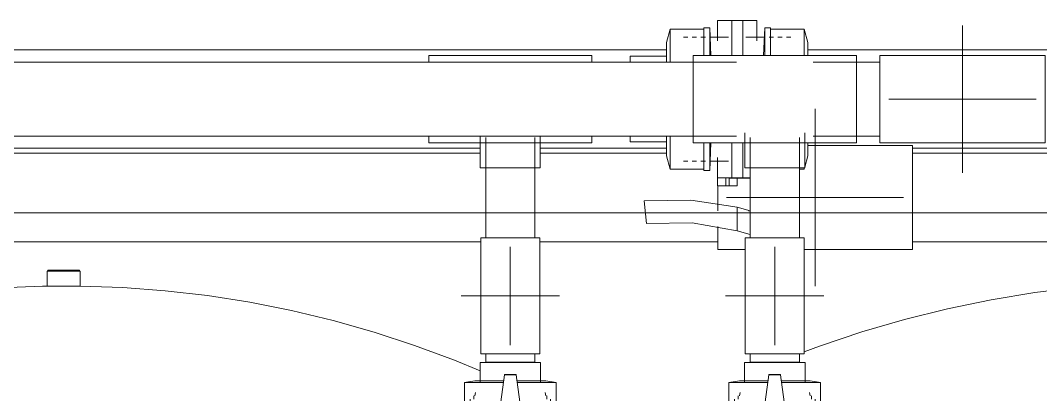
# Model space of a CAD drawing. Header units: millimetres. Extents: x -3824 to 3958, y -576 to 3647.
# Drawn here: x 1739 to 2777, y 2600 to 2980 of the extents above; entities that cross this region are included whole.
import ezdxf

# ---------------------------------------------------------------- set-up
doc = ezdxf.new("R2010")
doc.units = ezdxf.units.MM
for name, color, linetype, lineweight in [('A-_ANOTSYBL_E', 7, 'Continuous', 9), ('A_--------_E-', 8, 'Continuous', 9), ('M-_EQPT----_E', 7, 'Continuous', 9), ('M-_WATR----_E', 5, 'Continuous', 9)]:
    doc.layers.add(name, color=color, linetype=linetype, lineweight=lineweight)

# ---------------------------------------------------------------- blocks, each defined once
blk = doc.blocks.new('PNS-0100 MAIN FRAME - ASY PNS-0100 MAIN FRAME_iam-651195-Разрез 2')
at = {"layer": 'A_--------_E-'}
for p, q in [((2396.5, 2950), (1069.2, 2950)), ((3433.2, 2950), (2540.1, 2950)), ((1431.3, 2850), (2207, 2850)), ((2268, 2850), (2396.5, 2850)), ((2646.5, 2850), (3260.9, 2850))]:
    blk.add_line(p, q, dxfattribs=at)
blk = doc.blocks.new('PNS-0100 MAIN FRAME - Standard-550811-Разрез 2')
blk.add_blockref('PNS-0100 MAIN FRAME - ASY PNS-0100 MAIN FRAME_iam-651195-Разрез 2', (0, 0))
blk = doc.blocks.new('PNS-Filter column D1000 _Right side_ - ASY PNS-Filter column D1000_iam-893095-Разрез 2')
at = {"layer": 'A_--------_E-'}
blk.add_line((2508.7, 2632.4), (2508.9, 2632.5), dxfattribs=at)
at = {"layer": 'A_--------_E-', "flags": 128}
blk.add_lwpolyline([(2536.5, 2643), (2552, 2648.9), (2594.9, 2663.3), (2638.3, 2676), (2682.2, 2686.9), (2726.5, 2696.1), (2771.1, 2703.4), (2816, 2709), (2861.1, 2712.8), (2906.3, 2714.8), (2916.4, 2715)], dxfattribs=at)
blk = doc.blocks.new('PNS-Filter column D1000 _Right side_ - Standard-893102-Разрез 2')
blk.add_blockref('PNS-Filter column D1000 _Right side_ - ASY PNS-Filter column D1000_iam-893095-Разрез 2', (0, 0))
blk = doc.blocks.new('PNS-Filter column D1200 _180 Left feed 90-50_ - ASY PNS-Filter column D1200_iam-V1-Разрез 2')
at = {"layer": 'A_--------_E-'}
for p, q in [((1766.5, 2725), (1766.5, 2709.5)), ((1783.2, 2725), (1766.5, 2725)), ((1800, 2725), (1783.2, 2725)), ((1800, 2709.5), (1800, 2725)), ((1766.5, 2710), (1783.2, 2710)), ((1783.2, 2710), (1800, 2710))]:
    blk.add_line(p, q, dxfattribs=at)
at = {"layer": 'A_--------_E-', "flags": 128}
for points in [[(1378.3, 2631.6), (1381.1, 2632.8), (1421.7, 2648.1), (1462.9, 2661.7), (1504.6, 2673.7), (1546.7, 2684), (1589.2, 2692.6), (1632, 2699.5), (1675.1, 2704.7), (1718.3, 2708.2), (1761.7, 2709.9), (1766.5, 2710)], [(1800, 2710), (1843.3, 2708.5), (1886.6, 2705.2), (1929.6, 2700.2), (1972.5, 2693.5), (2015, 2685.1), (2057.2, 2674.9), (2099, 2663.1), (2140.2, 2649.7), (2180.9, 2634.6), (2206.7, 2623.8)]]:
    blk.add_lwpolyline(points, dxfattribs=at)
blk = doc.blocks.new('PNS-Filter column D1200 _180 Left feed 90-50_ - Standard-V2-Разрез 2')
at = {"layer": 'M-_EQPT----_E'}
for p, q in [((1767.2, 2726), (1767.2, 2725)), ((1767.6, 2726), (1767.2, 2726)), ((1783.2, 2726), (1767.8, 2726)), ((1799.2, 2726), (1783.2, 2726)), ((1799.2, 2725), (1799.2, 2726))]:
    blk.add_line(p, q, dxfattribs=at)
blk.add_blockref('PNS-Filter column D1200 _180 Left feed 90-50_ - ASY PNS-Filter column D1200_iam-V1-Разрез 2', (0, 0))
blk = doc.blocks.new('COMER_EL50_U-PVC отвод 90 - DN16-DN315 _Grey_-V16-Разрез 2')
at = {"layer": 'M-_WATR----_E', "color": 140, "lineweight": 20}
for p, q in [((2646.5, 2853), (2601.3, 2853)), ((2646.5, 2800), (2646.5, 2853)), ((2646.5, 2747), (2646.5, 2800)), ((2601.3, 2747), (2646.5, 2747))]:
    blk.add_line(p, q, dxfattribs=at)
at = {"layer": 'M-_WATR----_E', "color": 140, "lineweight": 20, "flags": 128}
for points in [[(2547.5, 2853), (2547.6, 2853), (2547.9, 2853), (2548.2, 2853), (2548.5, 2853), (2549, 2853), (2549.6, 2853), (2550.2, 2853), (2550.9, 2853), (2551.7, 2853), (2552.6, 2853), (2553.5, 2853), (2554.6, 2853), (2555.7, 2853), (2556.9, 2853), (2558.1, 2853), (2559.4, 2853), (2560.8, 2853), (2562.3, 2853), (2563.8, 2853), (2565.4, 2853), (2567, 2853), (2568.7, 2853), (2570.4, 2853), (2572.2, 2853), (2574, 2853), (2575.9, 2853), (2577.8, 2853), (2579.8, 2853), (2581.8, 2853), (2583.8, 2853), (2585.8, 2853), (2587.9, 2853), (2590, 2853), (2592.1, 2853), (2594.2, 2853), (2596.4, 2853), (2598.5, 2853), (2600.7, 2853), (2601.3, 2853)], [(2601.3, 2747), (2599.1, 2747), (2597, 2747), (2594.8, 2747), (2592.7, 2747), (2590.6, 2747), (2588.5, 2747), (2586.4, 2747), (2584.3, 2747), (2582.3, 2747), (2580.3, 2747), (2578.4, 2747), (2576.4, 2747), (2574.5, 2747), (2572.7, 2747), (2570.9, 2747), (2569.1, 2747), (2567.4, 2747), (2565.8, 2747), (2564.2, 2747), (2562.7, 2747), (2561.2, 2747), (2559.8, 2747), (2558.5, 2747), (2557.2, 2747), (2556, 2747), (2554.9, 2747), (2553.8, 2747), (2552.8, 2747), (2551.9, 2747), (2551.1, 2747), (2550.4, 2747), (2549.7, 2747), (2549.1, 2747), (2548.7, 2747), (2548.2, 2747), (2547.9, 2747), (2547.7, 2747), (2547.5, 2747), (2547.5, 2747)]]:
    blk.add_lwpolyline(points, dxfattribs=at)
blk = doc.blocks.new('COMER_EL50_U-PVC отвод 90 - DN16-DN315 _Grey_-562209-Разрез 2')
at = {"layer": 'M-_WATR----_E', "color": 136, "lineweight": 20}
for p, q in [((2652.1, 2944.5), (2613.4, 2944.5)), ((2613.4, 2944.5), (2613.4, 2900)), ((2613.4, 2900), (2613.4, 2855.5)), ((2613.4, 2855.5), (2652.1, 2855.5))]:
    blk.add_line(p, q, dxfattribs=at)
at = {"layer": 'M-_WATR----_E', "color": 136, "lineweight": 20, "flags": 128}
for points in [[(2697.4, 2944.5), (2697.4, 2944.5), (2697.2, 2944.5), (2697.1, 2944.5), (2696.8, 2944.5), (2696.5, 2944.5), (2696.1, 2944.5), (2695.6, 2944.5), (2695.1, 2944.5), (2694.5, 2944.5), (2693.8, 2944.5), (2693.1, 2944.5), (2692.3, 2944.5), (2691.4, 2944.5), (2690.5, 2944.5), (2689.5, 2944.5), (2688.4, 2944.5), (2687.3, 2944.5), (2686.1, 2944.5), (2684.9, 2944.5), (2683.7, 2944.5), (2682.3, 2944.5), (2681, 2944.5), (2679.5, 2944.5), (2678.1, 2944.5), (2676.6, 2944.5), (2675, 2944.5), (2673.4, 2944.5), (2671.8, 2944.5), (2670.2, 2944.5), (2668.5, 2944.5), (2666.8, 2944.5), (2665.1, 2944.5), (2663.3, 2944.5), (2661.6, 2944.5), (2659.8, 2944.5), (2658, 2944.5), (2656.2, 2944.5), (2654.4, 2944.5), (2652.6, 2944.5), (2652.1, 2944.5)], [(2652.1, 2855.5), (2653.9, 2855.5), (2655.7, 2855.5), (2657.5, 2855.5), (2659.3, 2855.5), (2661.1, 2855.5), (2662.9, 2855.5), (2664.6, 2855.5), (2666.3, 2855.5), (2668.1, 2855.5), (2669.7, 2855.5), (2671.4, 2855.5), (2673, 2855.5), (2674.6, 2855.5), (2676.2, 2855.5), (2677.7, 2855.5), (2679.1, 2855.5), (2680.6, 2855.5), (2682, 2855.5), (2683.3, 2855.5), (2684.6, 2855.5), (2685.8, 2855.5), (2687, 2855.5), (2688.1, 2855.5), (2689.2, 2855.5), (2690.2, 2855.5), (2691.2, 2855.5), (2692, 2855.5), (2692.9, 2855.5), (2693.6, 2855.5), (2694.3, 2855.5), (2694.9, 2855.5), (2695.5, 2855.5), (2696, 2855.5), (2696.4, 2855.5), (2696.7, 2855.5), (2697, 2855.5), (2697.2, 2855.5), (2697.3, 2855.5), (2697.4, 2855.5), (2697.4, 2855.5)]]:
    blk.add_lwpolyline(points, dxfattribs=at)
blk = doc.blocks.new('COMER_EL50_U-PVC отвод 90 - DN16-DN315 _Grey_-V18-Разрез 2')
at = {"layer": 'M-_WATR----_E', "color": 136, "lineweight": 20}
for p, q in [((2781.4, 2944.5), (2742.7, 2944.5)), ((2781.4, 2900), (2781.4, 2944.5)), ((2781.4, 2855.5), (2781.4, 2900)), ((2742.7, 2855.5), (2781.4, 2855.5))]:
    blk.add_line(p, q, dxfattribs=at)
at = {"layer": 'M-_WATR----_E', "color": 136, "lineweight": 20, "flags": 128}
for points in [[(2697.4, 2944.5), (2697.5, 2944.5), (2697.7, 2944.5), (2698, 2944.5), (2698.3, 2944.5), (2698.7, 2944.5), (2699.2, 2944.5), (2699.7, 2944.5), (2700.3, 2944.5), (2701, 2944.5), (2701.7, 2944.5), (2702.5, 2944.5), (2703.4, 2944.5), (2704.3, 2944.5), (2705.3, 2944.5), (2706.4, 2944.5), (2707.5, 2944.5), (2708.6, 2944.5), (2709.9, 2944.5), (2711.1, 2944.5), (2712.5, 2944.5), (2713.8, 2944.5), (2715.2, 2944.5), (2716.7, 2944.5), (2718.2, 2944.5), (2719.8, 2944.5), (2721.3, 2944.5), (2723, 2944.5), (2724.6, 2944.5), (2726.3, 2944.5), (2728, 2944.5), (2729.7, 2944.5), (2731.5, 2944.5), (2733.2, 2944.5), (2735, 2944.5), (2736.8, 2944.5), (2738.6, 2944.5), (2740.4, 2944.5), (2742.2, 2944.5), (2742.7, 2944.5)], [(2742.7, 2855.5), (2740.9, 2855.5), (2739.1, 2855.5), (2737.3, 2855.5), (2735.5, 2855.5), (2733.7, 2855.5), (2731.9, 2855.5), (2730.2, 2855.5), (2728.4, 2855.5), (2726.7, 2855.5), (2725.1, 2855.5), (2723.4, 2855.5), (2721.8, 2855.5), (2720.2, 2855.5), (2718.6, 2855.5), (2717.1, 2855.5), (2715.6, 2855.5), (2714.2, 2855.5), (2712.8, 2855.5), (2711.5, 2855.5), (2710.2, 2855.5), (2709, 2855.5), (2707.8, 2855.5), (2706.7, 2855.5), (2705.6, 2855.5), (2704.6, 2855.5), (2703.6, 2855.5), (2702.7, 2855.5), (2701.9, 2855.5), (2701.2, 2855.5), (2700.5, 2855.5), (2699.8, 2855.5), (2699.3, 2855.5), (2698.8, 2855.5), (2698.4, 2855.5), (2698.1, 2855.5), (2697.8, 2855.5), (2697.6, 2855.5), (2697.5, 2855.5)]]:
    blk.add_lwpolyline(points, dxfattribs=at)
blk = doc.blocks.new('COMER_EL50_U-PVC отвод 90 - DN16-DN315 _Grey_-V44-Разрез 2')
at = {"layer": 'M-_WATR----_E', "color": 140, "lineweight": 20}
blk.add_line((2448.5, 2747), (2476.5, 2747), dxfattribs=at)
at = {"layer": 'M-_WATR----_E', "color": 140, "lineweight": 20, "flags": 128}
for points in [[(2547.5, 2853), (2547.4, 2853), (2547.3, 2853), (2547.1, 2853), (2546.8, 2853), (2546.4, 2853), (2545.9, 2853), (2545.4, 2853), (2544.7, 2853), (2544, 2853), (2543.2, 2853), (2542.3, 2853), (2541.4, 2853), (2540.4, 2853), (2540.1, 2853)], [(2536.5, 2747), (2537.7, 2747), (2538.9, 2747), (2540.1, 2747), (2541.1, 2747), (2542.1, 2747), (2543, 2747), (2543.8, 2747), (2544.5, 2747), (2545.2, 2747), (2545.8, 2747), (2546.3, 2747), (2546.7, 2747), (2547, 2747), (2547.2, 2747), (2547.4, 2747), (2547.5, 2747), (2547.5, 2747)]]:
    blk.add_lwpolyline(points, dxfattribs=at)
at = {"layer": 'M-_WATR----_E', "color": 140, "lineweight": 20}
blk.add_ellipse((2448.5, 2800), major_axis=(0, 53), ratio=0.000002, start_param=3.141593, end_param=4.119356, dxfattribs=at)
blk = doc.blocks.new('Тройник клеевой - d 20-315 мм-V60-Разрез 2')
at = {"layer": 'M-_WATR----_E', "color": 94, "lineweight": 20}
for p, q in [((698.5, 2944.5), (654.5, 2944.5)), ((654.5, 2944.5), (654.5, 2937.7)), ((737.5, 2944.5), (698.5, 2944.5)), ((776.5, 2944.5), (737.5, 2944.5)), ((820.5, 2944.5), (776.5, 2944.5)), ((820.5, 2937.7), (820.5, 2944.5)), ((654.5, 2862.3), (654.5, 2855.5)), ((654.5, 2855.5), (698.5, 2855.5)), ((698.5, 2855.5), (737.5, 2855.5)), ((707, 2862.5), (707, 2861)), ((707, 2861), (707, 2830)), ((737.5, 2855.5), (776.5, 2855.5)), ((768, 2861), (768, 2862.5)), ((768, 2830), (768, 2861)), ((776.5, 2855.5), (820.5, 2855.5)), ((820.5, 2855.5), (820.5, 2862.3)), ((707, 2830), (768, 2830))]:
    blk.add_line(p, q, dxfattribs=at)
blk = doc.blocks.new('COMER_EL50_U-PVC отвод 90 - DN16-DN315 _Grey_-V57-Разрез 2')
at = {"layer": 'M-_WATR----_E', "color": 94, "lineweight": 20}
for p, q in [((-792.5, 2759), (-792.5, 2730.8)), ((-762.5, 2759), (-792.5, 2759)), ((-732.5, 2759), (-762.5, 2759)), ((-732.5, 2730.8), (-732.5, 2759))]:
    blk.add_line(p, q, dxfattribs=at)
at = {"layer": 'M-_WATR----_E', "color": 94, "lineweight": 20, "flags": 128}
for points in [[(-792.5, 2730.8), (-792.5, 2729.6), (-792.5, 2728.3), (-792.5, 2727.1), (-792.5, 2725.9), (-792.5, 2724.7), (-792.5, 2723.5), (-792.5, 2722.3), (-792.5, 2721.1), (-792.5, 2719.9), (-792.5, 2718.8), (-792.5, 2717.7), (-792.5, 2716.6), (-792.5, 2715.5), (-792.5, 2714.4), (-792.5, 2713.4), (-792.5, 2712.4), (-792.5, 2711.4), (-792.5, 2710.5), (-792.5, 2709.6), (-792.5, 2708.7), (-792.5, 2707.9), (-792.5, 2707.1), (-792.5, 2706.3), (-792.5, 2705.6), (-792.5, 2704.9), (-792.5, 2704.2), (-792.5, 2703.6), (-792.5, 2703.1), (-792.5, 2702.6), (-792.5, 2702.1), (-792.5, 2701.7), (-792.5, 2701.3), (-792.5, 2701), (-792.5, 2700.7), (-792.5, 2700.4), (-792.5, 2700.3), (-792.5, 2700.1), (-792.5, 2700), (-792.5, 2700), (-792.5, 2700)], [(-732.5, 2700), (-732.5, 2700), (-732.5, 2700.1), (-732.5, 2700.2), (-732.5, 2700.4), (-732.5, 2700.6), (-732.5, 2700.9), (-732.5, 2701.2), (-732.5, 2701.6), (-732.5, 2702), (-732.5, 2702.4), (-732.5, 2702.9), (-732.5, 2703.5), (-732.5, 2704.1), (-732.5, 2704.7), (-732.5, 2705.4), (-732.5, 2706.1), (-732.5, 2706.9), (-732.5, 2707.6), (-732.5, 2708.5), (-732.5, 2709.3), (-732.5, 2710.2), (-732.5, 2711.2), (-732.5, 2712.1), (-732.5, 2713.1), (-732.5, 2714.2), (-732.5, 2715.2), (-732.5, 2716.3), (-732.5, 2717.4), (-732.5, 2718.5), (-732.5, 2719.6), (-732.5, 2720.8), (-732.5, 2722), (-732.5, 2723.2), (-732.5, 2724.4), (-732.5, 2725.6), (-732.5, 2726.8), (-732.5, 2728), (-732.5, 2729.2), (-732.5, 2730.5), (-732.5, 2730.8)]]:
    blk.add_lwpolyline(points, dxfattribs=at)
blk = doc.blocks.new('COMER_EL50_U-PVC отвод 90 - DN16-DN315 _Grey_-V58-Разрез 2')
at = {"layer": 'M-_WATR----_E', "color": 94, "lineweight": 20}
for p, q in [((-792.5, 2669.2), (-792.5, 2641)), ((-732.5, 2641), (-732.5, 2669.2)), ((-792.5, 2641), (-762.5, 2641)), ((-762.5, 2641), (-732.5, 2641))]:
    blk.add_line(p, q, dxfattribs=at)
at = {"layer": 'M-_WATR----_E', "color": 94, "lineweight": 20, "flags": 128}
for points in [[(-792.5, 2669.2), (-792.5, 2670.4), (-792.5, 2671.7), (-792.5, 2672.9), (-792.5, 2674.1), (-792.5, 2675.3), (-792.5, 2676.5), (-792.5, 2677.7), (-792.5, 2678.9), (-792.5, 2680.1), (-792.5, 2681.2), (-792.5, 2682.3), (-792.5, 2683.4), (-792.5, 2684.5), (-792.5, 2685.6), (-792.5, 2686.6), (-792.5, 2687.6), (-792.5, 2688.6), (-792.5, 2689.5), (-792.5, 2690.4), (-792.5, 2691.3), (-792.5, 2692.1), (-792.5, 2692.9), (-792.5, 2693.7), (-792.5, 2694.4), (-792.5, 2695.1), (-792.5, 2695.8), (-792.5, 2696.4), (-792.5, 2696.9), (-792.5, 2697.4), (-792.5, 2697.9), (-792.5, 2698.3), (-792.5, 2698.7), (-792.5, 2699), (-792.5, 2699.3), (-792.5, 2699.6), (-792.5, 2699.7), (-792.5, 2699.9), (-792.5, 2700)], [(-732.5, 2699.9), (-732.5, 2699.8), (-732.5, 2699.6), (-732.5, 2699.4), (-732.5, 2699.1), (-732.5, 2698.8), (-732.5, 2698.4), (-732.5, 2698), (-732.5, 2697.6), (-732.5, 2697.1), (-732.5, 2696.5), (-732.5, 2695.9), (-732.5, 2695.3), (-732.5, 2694.6), (-732.5, 2693.9), (-732.5, 2693.1), (-732.5, 2692.4), (-732.5, 2691.5), (-732.5, 2690.7), (-732.5, 2689.8), (-732.5, 2688.8), (-732.5, 2687.9), (-732.5, 2686.9), (-732.5, 2685.8), (-732.5, 2684.8), (-732.5, 2683.7), (-732.5, 2682.6), (-732.5, 2681.5), (-732.5, 2680.4), (-732.5, 2679.2), (-732.5, 2678), (-732.5, 2676.8), (-732.5, 2675.6), (-732.5, 2674.4), (-732.5, 2673.2), (-732.5, 2672), (-732.5, 2670.8), (-732.5, 2669.5), (-732.5, 2669.2)]]:
    blk.add_lwpolyline(points, dxfattribs=at)
blk = doc.blocks.new('COMER_industrial series - BVI10050-V11-Разрез 2')
at = {"layer": 'M-_WATR----_E', "color": 94, "lineweight": 20}
for p, q in [((-2728.3, 2555.9), (-2728.3, 2536.2)), ((-2728.3, 2555.9), (-2666.7, 2555.9)), ((-2666.7, 2536.2), (-2666.7, 2555.9)), ((-2703.5, 2543.3), (-2703.5, 2543.5)), ((-2691.5, 2543.5), (-2703.5, 2543.5)), ((-2703.5, 2543.3), (-2691.5, 2543.3)), ((-2691.5, 2543.5), (-2691.5, 2543.3)), ((-2733.5, 2537.1), (-2744.1, 2535.3)), ((-2744.1, 2535.3), (-2744.1, 2506.8)), ((-2704.6, 2535.3), (-2744.1, 2535.3)), ((-2704.4, 2537.1), (-2733.5, 2537.1)), ((-2661.5, 2537.1), (-2690.6, 2537.1)), ((-2650.8, 2535.3), (-2690.4, 2535.3)), ((-2650.8, 2535.3), (-2661.5, 2537.1)), ((-2650.8, 2506.8), (-2650.8, 2535.3)), ((-2734.7, 2521.9), (-2734.7, 2518.4)), ((-2732.8, 2525.2), (-2733.5, 2521.9)), ((-2661.5, 2521.9), (-2662.2, 2525.2)), ((-2660.2, 2518.4), (-2660.2, 2521.9)), ((-2738.5, 2518.4), (-2738.5, 2514.9)), ((-2738.5, 2511.4), (-2738.5, 2508)), ((-2734.7, 2514.9), (-2734.7, 2511.4)), ((-2660.2, 2511.4), (-2660.2, 2514.9)), ((-2656.5, 2514.9), (-2656.5, 2518.4)), ((-2656.5, 2508), (-2656.5, 2511.4)), ((-2745.5, 2506.8), (-2745.5, 2501)), ((-2708.4, 2506.8), (-2745.5, 2506.8)), ((-2745.5, 2501), (-2737.5, 2490.3)), ((-2709.2, 2501), (-2745.5, 2501)), ((-2738.5, 2504.5), (-2738.5, 2501)), ((-2734.7, 2508), (-2734.7, 2504.5)), ((-2734.7, 2501), (-2734.7, 2497.5)), ((-2649.5, 2506.8), (-2686.6, 2506.8)), ((-2649.5, 2501), (-2685.8, 2501)), ((-2660.2, 2504.5), (-2660.2, 2508)), ((-2660.2, 2497.5), (-2660.2, 2501)), ((-2657.5, 2490.3), (-2649.5, 2501)), ((-2656.5, 2501), (-2656.5, 2504.5)), ((-2649.5, 2501), (-2649.5, 2506.8)), ((-2738.5, 2497.5), (-2738.5, 2449.5)), ((-2656.5, 2449.5), (-2656.5, 2497.5)), ((-2711.3, 2484.7), (-2730.5, 2480.1)), ((-2664.5, 2480.1), (-2683.6, 2484.7)), ((-2730.5, 2480.1), (-2730.5, 2466.9)), ((-2664.5, 2466.9), (-2664.5, 2480.1)), ((-2730.5, 2466.9), (-2710.4, 2462)), ((-2684.6, 2462), (-2664.5, 2466.9)), ((-2737.5, 2456.7), (-2745.5, 2446)), ((-2734.7, 2449.5), (-2734.7, 2446)), ((-2660.2, 2446), (-2660.2, 2449.5)), ((-2649.5, 2446), (-2657.5, 2456.7)), ((-2745.5, 2446), (-2745.5, 2440.2)), ((-2745.5, 2446), (-2707, 2446)), ((-2745.5, 2440.2), (-2705.8, 2440.2)), ((-2744.1, 2440.2), (-2744.1, 2411.7)), ((-2738.5, 2446), (-2738.5, 2442.5)), ((-2738.5, 2439), (-2738.5, 2435.6)), ((-2734.7, 2442.5), (-2734.7, 2439)), ((-2689.2, 2440.2), (-2649.5, 2440.2)), ((-2688, 2446), (-2649.5, 2446)), ((-2660.2, 2439), (-2660.2, 2442.5)), ((-2656.5, 2442.5), (-2656.5, 2446)), ((-2656.5, 2435.6), (-2656.5, 2439)), ((-2650.8, 2411.7), (-2650.8, 2440.2)), ((-2649.5, 2440.2), (-2649.5, 2446)), ((-2738.5, 2432.1), (-2738.5, 2428.6)), ((-2734.7, 2435.6), (-2734.7, 2432.1)), ((-2734.7, 2428.6), (-2734.7, 2425.1)), ((-2703.5, 2429.7), (-2704.5, 2434.5)), ((-2690.5, 2434.5), (-2704.5, 2434.5)), ((-2703.5, 2429.7), (-2691.5, 2429.7)), ((-2690.5, 2434.5), (-2691.5, 2429.7)), ((-2660.2, 2432.1), (-2660.2, 2435.6)), ((-2660.2, 2425.1), (-2660.2, 2428.6)), ((-2656.5, 2428.6), (-2656.5, 2432.1)), ((-2733.5, 2425.1), (-2732.8, 2421.8)), ((-2662.2, 2421.8), (-2661.5, 2425.1)), ((-2744.1, 2411.7), (-2733.5, 2409.9)), ((-2744.1, 2411.7), (-2650.8, 2411.7)), ((-2733.5, 2409.9), (-2661.5, 2409.9)), ((-2728.3, 2410.8), (-2728.3, 2391.1)), ((-2666.7, 2391.1), (-2666.7, 2410.8)), ((-2661.5, 2409.9), (-2650.8, 2411.7)), ((-2666.7, 2391.1), (-2728.3, 2391.1))]:
    blk.add_line(p, q, dxfattribs=at)
at = {"layer": 'M-_WATR----_E', "color": 94, "lineweight": 20, "flags": 128}
for points in [[(-2712.8, 2473.5), (-2708.2, 2508.3), (-2703.5, 2543.3)], [(-2691.5, 2543.3), (-2686.8, 2508.3), (-2682.1, 2473.5)], [(-2704.5, 2434.5), (-2708.7, 2453.9), (-2712.8, 2473.5)], [(-2682.1, 2473.5), (-2686.3, 2453.9), (-2690.5, 2434.5)]]:
    blk.add_lwpolyline(points, dxfattribs=at)
at = {"layer": 'M-_WATR----_E', "color": 94, "lineweight": 20}
for radius, start, end in [(15.1, 187.568, 194.03), (15.2, 189.3511, 197.4707), (15.1, 342.5293, 350.6489)]:
    blk.add_arc((-2697.5, 2473.5), radius, start, end, dxfattribs=at)
blk = doc.blocks.new('COMER_EL50_U-PVC отвод 90 - DN16-DN315 _Grey_-V72-Разрез 2')
at = {"layer": 'M-_WATR----_E', "color": 136, "lineweight": 20}
for p, q in [((2476.5, 2669.2), (2476.5, 2641)), ((2536.5, 2641), (2536.5, 2669.2)), ((2476.5, 2641), (2506.5, 2641)), ((2506.5, 2641), (2536.5, 2641))]:
    blk.add_line(p, q, dxfattribs=at)
at = {"layer": 'M-_WATR----_E', "color": 136, "lineweight": 20, "flags": 128}
for points in [[(2476.5, 2669.2), (2476.5, 2670.4), (2476.5, 2671.7), (2476.5, 2672.9), (2476.5, 2674.1), (2476.5, 2675.3), (2476.5, 2676.5), (2476.5, 2677.7), (2476.5, 2678.9), (2476.5, 2680.1), (2476.5, 2681.2), (2476.5, 2682.3), (2476.5, 2683.4), (2476.5, 2684.5), (2476.5, 2685.6), (2476.5, 2686.6), (2476.5, 2687.6), (2476.5, 2688.6), (2476.5, 2689.5), (2476.5, 2690.4), (2476.5, 2691.3), (2476.5, 2692.1), (2476.5, 2692.9), (2476.5, 2693.7), (2476.5, 2694.4), (2476.5, 2695.1), (2476.5, 2695.8), (2476.5, 2696.4), (2476.5, 2696.9), (2476.5, 2697.4), (2476.5, 2697.9), (2476.5, 2698.3), (2476.5, 2698.7), (2476.5, 2699), (2476.5, 2699.3), (2476.5, 2699.6), (2476.5, 2699.7), (2476.5, 2699.9), (2476.5, 2700)], [(2536.5, 2699.9), (2536.5, 2699.8), (2536.5, 2699.6), (2536.5, 2699.4), (2536.5, 2699.1), (2536.5, 2698.8), (2536.5, 2698.4), (2536.5, 2698), (2536.5, 2697.6), (2536.5, 2697.1), (2536.5, 2696.5), (2536.5, 2695.9), (2536.5, 2695.3), (2536.5, 2694.6), (2536.5, 2693.9), (2536.5, 2693.1), (2536.5, 2692.4), (2536.5, 2691.5), (2536.5, 2690.7), (2536.5, 2689.8), (2536.5, 2688.8), (2536.5, 2687.9), (2536.5, 2686.9), (2536.5, 2685.8), (2536.5, 2684.8), (2536.5, 2683.7), (2536.5, 2682.6), (2536.5, 2681.5), (2536.5, 2680.4), (2536.5, 2679.2), (2536.5, 2678), (2536.5, 2676.8), (2536.5, 2675.6), (2536.5, 2674.4), (2536.5, 2673.2), (2536.5, 2672), (2536.5, 2670.8), (2536.5, 2669.5), (2536.5, 2669.2)]]:
    blk.add_lwpolyline(points, dxfattribs=at)
blk = doc.blocks.new('COMER_EL50_U-PVC отвод 90 - DN16-DN315 _Grey_-V61-Разрез 2')
at = {"layer": 'M-_WATR----_E', "color": 136, "lineweight": 20}
for p, q in [((-1889.2, 2930), (-1917.4, 2930)), ((-1889.2, 2900), (-1889.2, 2930)), ((-1889.2, 2870), (-1889.2, 2900)), ((-1917.4, 2870), (-1889.2, 2870))]:
    blk.add_line(p, q, dxfattribs=at)
at = {"layer": 'M-_WATR----_E', "color": 136, "lineweight": 20, "flags": 128}
for points in [[(-1917.4, 2930), (-1918.7, 2930), (-1919.9, 2930), (-1921.1, 2930), (-1922.3, 2930), (-1923.6, 2930), (-1924.8, 2930), (-1925.9, 2930), (-1927.1, 2930), (-1928.3, 2930), (-1929.4, 2930), (-1930.6, 2930), (-1931.7, 2930), (-1932.7, 2930), (-1933.8, 2930), (-1934.8, 2930), (-1935.8, 2930), (-1936.8, 2930), (-1937.7, 2930), (-1938.7, 2930), (-1939.5, 2930), (-1940.4, 2930), (-1941.2, 2930), (-1941.9, 2930), (-1942.7, 2930), (-1943.4, 2930), (-1944, 2930), (-1944.6, 2930), (-1945.2, 2930), (-1945.7, 2930), (-1946.1, 2930), (-1946.6, 2930), (-1946.9, 2930), (-1947.3, 2930), (-1947.6, 2930), (-1947.8, 2930), (-1948, 2930), (-1948.1, 2930), (-1948.2, 2930), (-1948.2, 2930), (-1948.2, 2930)], [(-1948.2, 2870), (-1948.2, 2870), (-1948.1, 2870), (-1948, 2870), (-1947.8, 2870), (-1947.6, 2870), (-1947.4, 2870), (-1947, 2870), (-1946.7, 2870), (-1946.3, 2870), (-1945.8, 2870), (-1945.3, 2870), (-1944.8, 2870), (-1944.2, 2870), (-1943.5, 2870), (-1942.9, 2870), (-1942.1, 2870), (-1941.4, 2870), (-1940.6, 2870), (-1939.8, 2870), (-1938.9, 2870), (-1938, 2870), (-1937.1, 2870), (-1936.1, 2870), (-1935.1, 2870), (-1934.1, 2870), (-1933, 2870), (-1932, 2870), (-1930.9, 2870), (-1929.7, 2870), (-1928.6, 2870), (-1927.4, 2870), (-1926.3, 2870), (-1925.1, 2870), (-1923.9, 2870), (-1922.7, 2870), (-1921.5, 2870), (-1920.2, 2870), (-1919, 2870), (-1917.8, 2870), (-1917.4, 2870)]]:
    blk.add_lwpolyline(points, dxfattribs=at)
blk = doc.blocks.new('Тройник клеевой - d 20-315 мм-V73-Разрез 2')
at = {"layer": 'M-_WATR----_E', "color": 136, "lineweight": 20}
for p, q in [((2467.5, 2944.5), (2423.5, 2944.5)), ((2423.5, 2944.5), (2423.5, 2855.5)), ((2506.5, 2944.5), (2467.5, 2944.5)), ((2545.5, 2944.5), (2506.5, 2944.5)), ((2589.5, 2944.5), (2545.5, 2944.5)), ((2589.5, 2855.5), (2589.5, 2944.5)), ((2476, 2865.7), (2476, 2861)), ((2537, 2861), (2537, 2865.7)), ((2423.5, 2855.5), (2467.5, 2855.5)), ((2467.5, 2855.5), (2506.5, 2855.5)), ((2476, 2861), (2476, 2830)), ((2506.5, 2855.5), (2545.5, 2855.5)), ((2537, 2830), (2537, 2861)), ((2545.5, 2855.5), (2589.5, 2855.5))]:
    blk.add_line(p, q, dxfattribs=at)
blk.add_ellipse((2506.5, 2830), major_axis=(-30.5, 0), ratio=0.000436, start_param=0, end_param=3.141593, dxfattribs=at)
blk = doc.blocks.new('Тройник клеевой - d 20-315 мм-953918-Разрез 2')
at = {"layer": 'M-_WATR----_E', "color": 136, "lineweight": 20}
for p, q in [((2678.6, 2944.5), (2662.3, 2944.5)), ((2662.3, 2855.5), (2678.6, 2855.5))]:
    blk.add_line(p, q, dxfattribs=at)
blk = doc.blocks.new('COMER_industrial series - BVI10075-V74-Разрез 2')
at = {"layer": 'M-_WATR----_E', "color": 94, "lineweight": 20}
for p, q in [((2448.2, 2980), (2448.2, 2963)), ((2448.3, 2980), (2448.3, 2959.3)), ((2451, 2980), (2448.3, 2980)), ((2451.1, 2980), (2462.7, 2980)), ((2462.7, 2980), (2473.9, 2980)), ((2462.7, 2980), (2462.7, 2944.5)), ((2473.9, 2980), (2485.5, 2980)), ((2473.9, 2980), (2473.9, 2944.5)), ((2488.3, 2980), (2485.6, 2980)), ((2488.3, 2959.3), (2488.3, 2980)), ((2488.4, 2980), (2488.4, 2963)), ((2400.1, 2971.2), (2396.5, 2957.7)), ((2434.3, 2971.2), (2400.1, 2971.2)), ((2400.1, 2971.2), (2400.1, 2937.6)), ((2440.3, 2972.5), (2434.3, 2972.5)), ((2434.3, 2972.5), (2434.3, 2944.7)), ((2441.4, 2944.5), (2440.3, 2972.5)), ((2440.3, 2972.5), (2440.3, 2944.7)), ((2496.3, 2972.5), (2495.2, 2944.5)), ((2502.3, 2972.5), (2496.3, 2972.5)), ((2496.3, 2944.7), (2496.3, 2972.5)), ((2502.3, 2944.7), (2502.3, 2972.5)), ((2536.5, 2971.2), (2502.3, 2971.2)), ((2540.1, 2957.7), (2536.5, 2971.2)), ((2536.5, 2944.7), (2536.5, 2971.2)), ((2396.5, 2957.7), (2396.5, 2937.6)), ((2418.2, 2963), (2413.7, 2963)), ((2427, 2963), (2422.6, 2963)), ((2435.9, 2963), (2431.4, 2963)), ((2459.5, 2963), (2440.3, 2963)), ((2496.3, 2963), (2477.1, 2963)), ((2505.2, 2963), (2500.7, 2963)), ((2514, 2963), (2509.6, 2963)), ((2522.9, 2963), (2518.4, 2963)), ((2540.1, 2944.6), (2540.1, 2957.7)), ((2396.5, 2943.5), (2359.3, 2943.5)), ((2359.3, 2937.7), (2359.3, 2943.5)), ((2359.3, 2856.5), (2359.3, 2862.3)), ((2359.3, 2856.5), (2396.5, 2856.5)), ((2396.5, 2862.4), (2396.5, 2842.3)), ((2400.1, 2862.4), (2400.1, 2828.8)), ((2434.3, 2855.3), (2434.3, 2827.5)), ((2440.3, 2827.5), (2441.4, 2855.5)), ((2440.3, 2855.3), (2440.3, 2827.5)), ((2462.7, 2855.5), (2462.7, 2820)), ((2473.9, 2855.5), (2473.9, 2820)), ((2540.1, 2842.3), (2540.1, 2855.4)), ((2396.5, 2842.3), (2400.1, 2828.8)), ((2413.7, 2837), (2418.2, 2837)), ((2422.6, 2837), (2427, 2837)), ((2431.4, 2837), (2435.9, 2837)), ((2440.3, 2837), (2459.5, 2837)), ((2448.2, 2837), (2448.2, 2820)), ((2448.3, 2840.7), (2448.3, 2820)), ((2537, 2830.7), (2540.1, 2842.3)), ((2400.1, 2828.8), (2434.3, 2828.8)), ((2434.3, 2827.5), (2440.3, 2827.5)), ((2531.5, 2828.8), (2536.5, 2828.8)), ((2536.5, 2828.8), (2536.8, 2830)), ((2536.5, 2828.8), (2536.5, 2829.8)), ((2448.3, 2820), (2451, 2820)), ((2448.3, 2812), (2448.3, 2820)), ((2462.7, 2820), (2451.1, 2820)), ((2456.8, 2820), (2456.8, 2812)), ((2460.1, 2819.5), (2468.3, 2819.5)), ((2460.2, 2820), (2460.2, 2812)), ((2473.9, 2820), (2462.7, 2820)), ((2481.5, 2819.5), (2468.3, 2819.5)), ((2468.3, 2819.5), (2468.3, 2812)), ((2481.5, 2820), (2473.9, 2820)), ((2476.4, 2820), (2476.4, 2819.5)), ((2448.5, 2812), (2448.5, 2786.5)), ((2468.3, 2812), (2448.5, 2812)), ((2373.6, 2796.5), (2375.9, 2773.6)), ((2468.3, 2766.2), (2468.3, 2790)), ((2481.6, 2786.4), (2468.3, 2790)), ((2479.9, 2786.5), (2481.5, 2786.5)), ((2468.3, 2766.2), (2481.6, 2762.3))]:
    blk.add_line(p, q, dxfattribs=at)
at = {"layer": 'M-_WATR----_E', "color": 94, "lineweight": 20, "flags": 128}
for points in [[(2468.3, 2790), (2421.2, 2797.3), (2373.6, 2796.5)], [(2375.9, 2773.6), (2422.4, 2774.1), (2468.3, 2766.2)]]:
    blk.add_lwpolyline(points, dxfattribs=at)
blk = doc.blocks.new('COMER_industrial series - BVI10050-V75-Разрез 2')
at = {"layer": 'M-_WATR----_E', "color": 136, "lineweight": 20}
for p, q in [((2475.7, 2632.4), (2475.7, 2612.7)), ((2475.7, 2632.4), (2537.3, 2632.4)), ((2537.3, 2612.7), (2537.3, 2632.4)), ((2500.5, 2619.8), (2500.5, 2620)), ((2512.5, 2620), (2500.5, 2620)), ((2500.5, 2619.8), (2512.5, 2619.8)), ((2512.5, 2620), (2512.5, 2619.8)), ((2470.5, 2613.6), (2459.8, 2611.8)), ((2459.8, 2611.8), (2459.8, 2583.3)), ((2461, 2611.8), (2459.8, 2611.8)), ((2499.4, 2611.8), (2461, 2611.8)), ((2499.6, 2613.6), (2470.5, 2613.6)), ((2542.5, 2613.6), (2513.4, 2613.6)), ((2553.1, 2611.8), (2513.6, 2611.8)), ((2553.1, 2611.8), (2542.5, 2613.6)), ((2553.1, 2583.3), (2553.1, 2611.8)), ((2465.5, 2594.9), (2465.5, 2591.4)), ((2469.2, 2598.4), (2469.2, 2594.9)), ((2471.2, 2601.7), (2470.5, 2598.4)), ((2542.5, 2598.4), (2541.8, 2601.7)), ((2543.7, 2594.9), (2543.7, 2598.4)), ((2547.5, 2591.4), (2547.5, 2594.9)), ((2465.5, 2587.9), (2465.5, 2584.5)), ((2469.2, 2591.4), (2469.2, 2587.9)), ((2469.2, 2584.5), (2469.2, 2581)), ((2543.7, 2587.9), (2543.7, 2591.4)), ((2543.7, 2581), (2543.7, 2584.5)), ((2547.5, 2584.5), (2547.5, 2587.9)), ((2458.5, 2583.3), (2458.5, 2577.5)), ((2495.6, 2583.3), (2458.5, 2583.3)), ((2458.5, 2577.5), (2466.5, 2566.8)), ((2494.8, 2577.5), (2458.5, 2577.5)), ((2465.5, 2581), (2465.5, 2577.5)), ((2465.5, 2574), (2465.5, 2526)), ((2469.2, 2577.5), (2469.2, 2574)), ((2554.5, 2583.3), (2517.4, 2583.3)), ((2554.5, 2577.5), (2518.2, 2577.5)), ((2543.7, 2574), (2543.7, 2577.5)), ((2546.5, 2566.8), (2554.5, 2577.5)), ((2547.5, 2577.5), (2547.5, 2581)), ((2547.5, 2526), (2547.5, 2574)), ((2554.5, 2577.5), (2554.5, 2583.3)), ((2492.6, 2561.2), (2473.5, 2556.6)), ((2473.5, 2556.6), (2473.5, 2543.4)), ((2539.5, 2556.6), (2520.3, 2561.2)), ((2539.5, 2543.4), (2539.5, 2556.6)), ((2473.5, 2543.4), (2493.6, 2538.5)), ((2519.4, 2538.5), (2539.5, 2543.4)), ((2466.5, 2533.2), (2458.5, 2522.5)), ((2554.5, 2522.5), (2546.5, 2533.2)), ((2458.5, 2522.5), (2458.5, 2516.7)), ((2458.5, 2522.5), (2497, 2522.5)), ((2465.5, 2522.5), (2465.5, 2519)), ((2469.2, 2526), (2469.2, 2522.5)), ((2516, 2522.5), (2554.5, 2522.5)), ((2543.7, 2522.5), (2543.7, 2526)), ((2547.5, 2519), (2547.5, 2522.5)), ((2554.5, 2516.7), (2554.5, 2522.5)), ((2458.5, 2516.7), (2498.2, 2516.7)), ((2459.8, 2516.7), (2459.8, 2488.2)), ((2465.5, 2515.5), (2465.5, 2512.1)), ((2469.2, 2519), (2469.2, 2515.5)), ((2469.2, 2512.1), (2469.2, 2508.6)), ((2514.7, 2516.7), (2554.5, 2516.7)), ((2543.7, 2515.5), (2543.7, 2519)), ((2543.7, 2508.6), (2543.7, 2512.1)), ((2547.5, 2512.1), (2547.5, 2515.5)), ((2553.1, 2488.2), (2553.1, 2516.7)), ((2465.5, 2508.6), (2465.5, 2505.1)), ((2469.2, 2505.1), (2469.2, 2501.6)), ((2470.5, 2501.6), (2471.2, 2498.3)), ((2500.5, 2506.2), (2499.5, 2511)), ((2513.5, 2511), (2499.5, 2511)), ((2500.5, 2506.2), (2512.5, 2506.2)), ((2513.5, 2511), (2512.5, 2506.2)), ((2541.8, 2498.3), (2542.5, 2501.6)), ((2543.7, 2501.6), (2543.7, 2505.1)), ((2547.5, 2505.1), (2547.5, 2508.6)), ((2459.8, 2488.2), (2470.5, 2486.4)), ((2459.8, 2488.2), (2461, 2488.2)), ((2461, 2488.2), (2553.1, 2488.2)), ((2470.5, 2486.4), (2542.5, 2486.4)), ((2475.7, 2487.3), (2475.7, 2467.6)), ((2537.3, 2467.6), (2537.3, 2487.3)), ((2542.5, 2486.4), (2553.1, 2488.2)), ((2537.3, 2467.6), (2475.7, 2467.6))]:
    blk.add_line(p, q, dxfattribs=at)
at = {"layer": 'M-_WATR----_E', "color": 136, "lineweight": 20, "flags": 128}
for points in [[(2491.1, 2550), (2495.8, 2584.8), (2500.5, 2619.8)], [(2512.5, 2619.8), (2517.2, 2584.8), (2521.8, 2550)], [(2499.5, 2511), (2495.3, 2530.4), (2491.1, 2550)], [(2521.8, 2550), (2517.6, 2530.4), (2513.5, 2511)]]:
    blk.add_lwpolyline(points, dxfattribs=at)
at = {"layer": 'M-_WATR----_E', "color": 136, "lineweight": 20}
for radius, start, end in [(15.1, 187.568, 194.03), (15.2, 189.3511, 197.4707), (15.2, 342.5293, 350.6489)]:
    blk.add_arc((2506.5, 2550), radius, start, end, dxfattribs=at)

msp = doc.modelspace()

# ---------------------------------------------------------------- linework, layer by layer
at = {"layer": 'A-_ANOTSYBL_E'}
msp.add_line((-3645.5, 2784.5), (3793.9, 2784.5), dxfattribs=at)
at = {"layer": 'M-_WATR----_E', "color": 136, "lineweight": 20}
for p, q in [((2697.4, 2825), (2697.4, 2975)), ((2697.4, 2825), (2697.4, 2975)), ((2467.5, 2937.5), (1090.7, 2937.5)), ((2613.4, 2937.5), (2545.5, 2937.5)), ((2622.4, 2900), (2772.4, 2900)), ((2622.4, 2900), (2772.4, 2900)), ((1090.7, 2862.5), (2467.5, 2862.5)), ((2481.5, 2861), (2481.5, 2759)), ((2531.5, 2759), (2531.5, 2861)), ((2545.5, 2862.5), (2613.4, 2862.5)), ((2506.5, 2650), (2506.5, 2750)), ((2456.5, 2700), (2556.5, 2700)), ((2481.5, 2641), (2481.5, 2632.5)), ((2531.5, 2632.5), (2531.5, 2641)), ((2481.5, 2632.5), (2531.5, 2632.5))]:
    msp.add_line(p, q, dxfattribs=at)
at = {"layer": 'M-_WATR----_E', "color": 140, "lineweight": 20}
for p, q in [((2547.5, 2710), (2547.5, 2890)), ((2207, 2845), (1380.3, 2845)), ((2396.5, 2845), (2268, 2845)), ((3260.9, 2845), (2646.5, 2845)), ((2457.5, 2800), (2637.5, 2800)), ((1380.3, 2755), (2207.5, 2755)), ((2267.5, 2755), (2448.5, 2755)), ((2646.5, 2755), (3260.9, 2755))]:
    msp.add_line(p, q, dxfattribs=at)
at = {"layer": 'M-_WATR----_E', "color": 94, "lineweight": 20}
for p, q in [((2212.5, 2861), (2212.5, 2759)), ((2262.5, 2759), (2262.5, 2861)), ((2237.5, 2650), (2237.5, 2750)), ((2187.5, 2700), (2287.5, 2700)), ((2212.5, 2641), (2212.5, 2632.5)), ((2262.5, 2632.5), (2262.5, 2641)), ((2212.5, 2632.5), (2262.5, 2632.5))]:
    msp.add_line(p, q, dxfattribs=at)

# ---------------------------------------------------------------- block references
at = {"layer": 'A_--------_E-'}
msp.add_blockref('PNS-0100 MAIN FRAME - Standard-550811-Разрез 2', (0, 0), dxfattribs=at)
at = {"layer": 'M-_EQPT----_E'}
for name in ['PNS-Filter column D1000 _Right side_ - Standard-893102-Разрез 2', 'PNS-Filter column D1200 _180 Left feed 90-50_ - Standard-V2-Разрез 2']:
    msp.add_blockref(name, (0, 0), dxfattribs=at)
at = {"layer": 'M-_WATR----_E', "color": 94, "lineweight": 20}
for name, p in [('COMER_industrial series - BVI10075-V74-Разрез 2', (0, 0)), ('Тройник клеевой - d 20-315 мм-V60-Разрез 2', (1500, 0)), ('COMER_EL50_U-PVC отвод 90 - DN16-DN315 _Grey_-V57-Разрез 2', (3000, 0)), ('COMER_EL50_U-PVC отвод 90 - DN16-DN315 _Grey_-V58-Разрез 2', (3000, 0)), ('COMER_industrial series - BVI10050-V11-Разрез 2', (4935, 76.5))]:
    msp.add_blockref(name, p, dxfattribs=at)
at = {"layer": 'M-_WATR----_E', "color": 136, "lineweight": 20}
for name in ['Тройник клеевой - d 20-315 мм-V73-Разрез 2', 'COMER_EL50_U-PVC отвод 90 - DN16-DN315 _Grey_-562209-Разрез 2', 'Тройник клеевой - d 20-315 мм-953918-Разрез 2', 'COMER_EL50_U-PVC отвод 90 - DN16-DN315 _Grey_-V18-Разрез 2', 'COMER_EL50_U-PVC отвод 90 - DN16-DN315 _Grey_-V72-Разрез 2', 'COMER_industrial series - BVI10050-V75-Разрез 2']:
    msp.add_blockref(name, (0, 0), dxfattribs=at)
at = {"layer": 'M-_WATR----_E', "color": 140, "lineweight": 20}
for name in ['COMER_EL50_U-PVC отвод 90 - DN16-DN315 _Grey_-V44-Разрез 2', 'COMER_EL50_U-PVC отвод 90 - DN16-DN315 _Grey_-V16-Разрез 2']:
    msp.add_blockref(name, (0, 0), dxfattribs=at)
at = {"layer": 'M-_WATR----_E', "color": 136, "lineweight": 20, "rotation": 90}
msp.add_blockref('COMER_EL50_U-PVC отвод 90 - DN16-DN315 _Grey_-V61-Разрез 2', (5406.5, 4648.2), dxfattribs=at)

doc.saveas('drawing.dxf')
